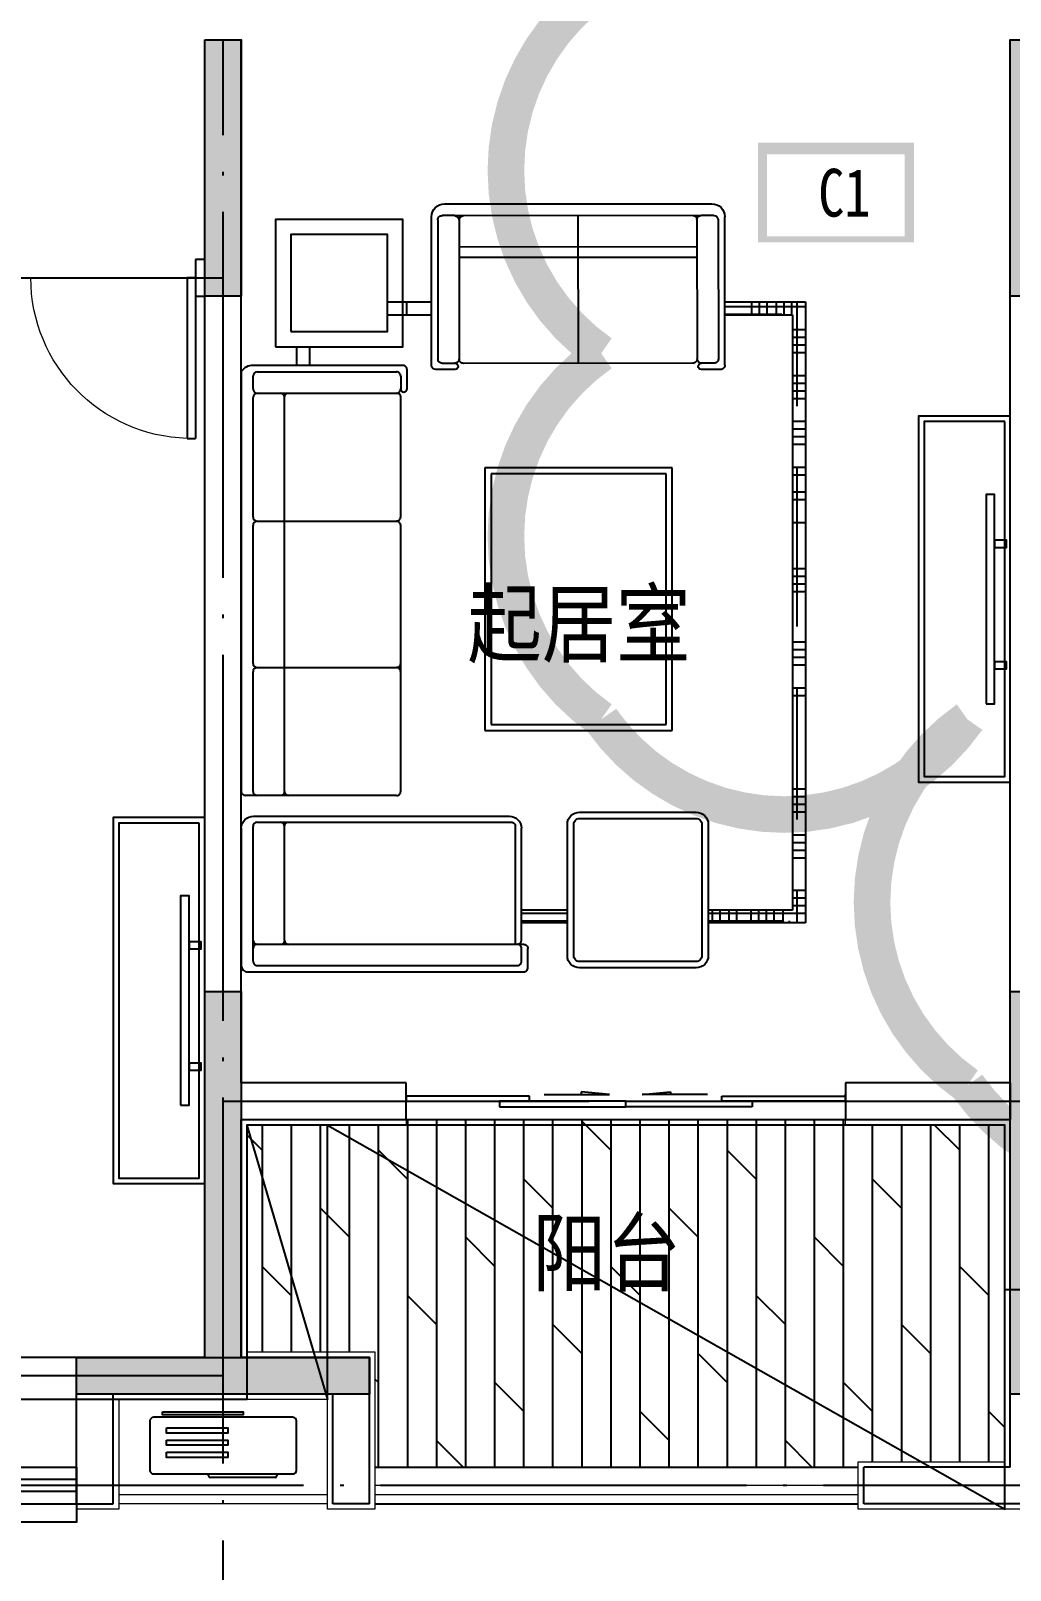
# Model space of a CAD drawing. Extents: x 802298 to 1915382, y -2285475 to -1340051.
# Drawn here: x 1350640 to 1355990, y -2240889 to -2232476 of the extents above; entities that cross this region are included whole.
import ezdxf
from ezdxf.enums import TextEntityAlignment as Align

# ---------------------------------------------------------------- set-up
doc = ezdxf.new("R2010")
doc.units = 0
doc.header["$LTSCALE"] = 1000
doc.header["$MEASUREMENT"] = 0
doc.linetypes.add('DOTE', pattern=[2.4200000000000004, 2, -0.2, 0.02, -0.2])
doc.layers.get('0').update_dxf_attribs({"linetype": 'CONTINUOUS'})
for name, color, linetype in [('DOTE', 1, 'CONTINUOUS'), ('PUB_TEXT', 7, 'CONTINUOUS'), ('WALL', 9, 'CONTINUOUS'), ('WINDOW', 4, 'CONTINUOUS'), ('修改', 6, 'CONTINUOUS'), ('家具', 33, 'CONTINUOUS'), ('平面填充', 252, 'CONTINUOUS'), ('看线', 5, 'CONTINUOUS'), ('窗檐', 6, 'CONTINUOUS'), ('结构', 7, 'CONTINUOUS')]:
    doc.layers.add(name, color=color, linetype=linetype)
doc.layers.add('保温', color=150, linetype='CONTINUOUS', lineweight=9)
doc.layers.add('栏杆百叶', color=36, linetype='CONTINUOUS', lineweight=9)
doc.layers.add('面积－户', color=2, linetype='CONTINUOUS', plot=False)
doc.styles.add('黑体', font='SIMHEI.TTF', dxfattribs={"width": 0.8})

# ---------------------------------------------------------------- blocks, each defined once
blk = doc.blocks.new('asfafasfsafaffd')
at = {"ltscale": 0.5}
for points in [[(1607896.016853921, -1348691.520646251), (1607896.016854287, -1348891.520646251)], [(1604396.016854247, -1350391.520635352), (1602796.016854266, -1350391.520635352), (1602796.016854266, -1350191.52063534), (1604396.016854247, -1350191.52063534)]]:
    blk.add_hatch(color=8, dxfattribs=at).paths.add_polyline_path(points)
at = {"color": 8, "ltscale": 0.5}
for points in [[(1603496.016854221, -1342991.520646505), (1603696.016854206, -1342991.520646506), (1603696.016854206, -1344391.52064628), (1603496.016854221, -1344391.520646279)], [(1608096.016854378, -1342991.520646198), (1608096.016854376, -1343191.520646283), (1608096.016854293, -1343191.520646371), (1608096.016854196, -1344391.520646269), (1607896.016854127, -1344391.52064628), (1607896.016854306, -1342991.520646224)], [(1607896.016854307, -1348191.520646287), (1608096.016854295, -1348191.520646311), (1608096.01685327, -1350391.520635308), (1608096.01685175, -1350391.520634648), (1608096.01685327, -1350391.520635308), (1608096.016853354, -1350391.520631934), (1608096.016853354, -1350391.520631371), (1607896.016853948, -1350391.520635352), (1607896.016853921, -1348191.520646287)], [(1607896.016854287, -1348691.520646251), (1607896.016853921, -1348691.520646251), (1607896.016853921, -1348891.520646251), (1607896.016854287, -1348891.520646251)], [(1604396.016854247, -1350391.520635352), (1602796.016854266, -1350391.520635352), (1602796.016854266, -1350191.52063534), (1604396.016854247, -1350191.52063534)]]:
    blk.add_lwpolyline(points, close=True, dxfattribs=at)
blk.add_lwpolyline([(1603496.016857879, -1348191.520646287), (1603696.01685791, -1348191.520646287), (1603696.01685791, -1350191.52063534), (1604396.016854247, -1350191.52063534), (1604396.016854247, -1350391.520635352), (1602796.016854266, -1350391.520635352), (1602796.016854266, -1350191.52063534), (1603496.016853519, -1350191.52063534), (1603496.016853398, -1348191.520646287)], dxfattribs=at)
for points in [[(1603496.016854205, -1344391.52064628), (1603696.016854206, -1344391.52064628), (1603496.016854221, -1342991.520646505), (1603696.016854212, -1342991.520646228)], [(1608096.016854116, -1344391.520646269), (1608096.01685409, -1342991.520646198), (1607896.016854127, -1344391.52064628), (1607896.016854306, -1342991.520646224)], [(1603696.016857911, -1348191.520646275), (1603696.016859294, -1350391.520635594), (1603496.016857879, -1348191.520646287), (1603496.016853084, -1350391.520635111)], [(1607896.016854307, -1348191.520646287), (1607896.016853948, -1350391.520635387), (1608096.016854295, -1348191.520646287), (1608096.016854063, -1350391.520635417)], [(1603696.016857747, -1348691.520646307), (1603696.016857745, -1348891.520646233), (1603696.016857918, -1348691.520646283), (1603696.016857812, -1348891.520646305)]]:
    blk.add_solid(points, dxfattribs=at)
blk = doc.blocks.new('A$C25AA54E1')
at = {"layer": '家具', "ltscale": 20}
for p, q in [((918.3806398103479, 3081.283177424804), (3211.34546013223, 3081.283177424804)), ((3234.39762226562, 2996.971037350246), (3234.39762226562, 3060.811871763668)), ((3412.651158190332, 3081.283177424804), (4162.789895931492, 3081.283177424804)), ((4197.612169247819, 3046.46090410836), (4197.612169247819, 1539.274527175934)), ((883.5583664940204, 2198.787361320457), (883.5583664940204, 3017.442343011382)), ((3234.469025848433, 2233.609552693786), (3234.469025848201, 2996.284170333995)), ((3346.699882970192, 3015.331902204663), (3346.699882970192, 1617.164867533138)), ((1711.587444592267, 2210.726344514405), (1057.354674412869, 2210.726344514405)), ((3211.585817669053, 2210.726344514405), (1757.353860951029, 2210.726344514405)), ((1011.641675622668, 2175.90415314096), (906.4415746734012, 2175.90415314096)), ((883.2927024560049, 2042.172486745752), (71.10492289974354, 2042.172486745752)), ((906.0265973445494, 1914.062591278343), (906.1492217360064, 2019.262620758731)), ((0.7568959982600063, 1971.824459844967), (-0.0007625480648130178, 510.6958305992885)), ((870.7174712414853, 614.157910077949), (872.1794416122139, 1868.389014719753)), ((1442.963714531623, 1750.216044837143), (2878.053004455054, 1750.216044837143)), ((1442.963714531623, 727.7824485326419), (1442.963714531623, 1750.216044837143)), ((2878.053004455054, 1750.216044837143), (2878.053004455054, 727.7824485326419)), ((4023.815861328971, 1551.213592312997), (3412.651158190332, 1551.213592312997)), ((4046.699069508351, 1574.096800492262), (4046.699069508351, 1539.274527175934)), ((4174.728961068438, 1516.391318996553), (4069.582277687732, 1516.391318996553)), ((4109.677135620965, 1300.152178286458), (3390.667399783619, 1300.152178286458)), ((3324.716124563478, 1234.200903066318), (3324.716124563478, 596.671909271623)), ((4175.628410841106, 596.671909271623), (4175.628410841106, 1234.200903066318)), ((2878.053004455054, 727.7824485326419), (1442.963714531623, 727.7824485326419)), ((905.363812067546, 463.2043229772244), (905.4863741940353, 568.3509349252563)), ((3390.667399783619, 530.7206340514822), (4109.677135620965, 530.7206340514822)), ((882.4539460805245, 440.3478036972228), (70.34726435341872, 440.3478036972228))]:
    blk.add_line(p, q, dxfattribs=at)
at = {"layer": '家具', "color": 8}
for p, q in [((918.3806398103479, 2994.227494133753), (918.3806398103479, 2233.609634636901)), ((1011.256617355859, 3017.442343011731), (941.5954886879772, 3017.442343011382)), ((1034.471466233488, 2994.227494133753), (1034.471466233488, 2233.609634636901)), ((1711.347087055678, 3017.442343011382), (1057.686315111117, 3017.442343011382)), ((1734.470652771648, 2996.284170326428), (1734.470652771648, 2233.609552693786)), ((2511.34627359407, 3017.442343011382), (1757.594218487851, 3017.442343011382)), ((2534.469839310274, 2996.284170326428), (2534.469839310274, 2233.609552693786)), ((3211.34546013223, 3017.442343011382), (2557.593405026244, 3017.442343011382)), ((3379.675520580262, 2996.284170333995), (3379.675520580262, 1606.172988329781)), ((4069.913918385981, 3017.442343011382), (3402.799086296232, 3017.442343011382)), ((4046.699069508351, 2994.227494133753), (4046.699069508351, 1573.637241840013)), ((4139.575047053862, 3017.442343011382), (4069.913918385981, 3017.442343011382)), ((4162.789895931492, 2994.227494133753), (4162.789895931259, 1574.096800492378)), ((3211.34546013223, 2845.61929724738), (1057.595031949459, 2845.61929724738)), ((4024.715311101638, 2845.61929724738), (3402.799086296232, 2845.61929724738)), ((941.2638479897287, 2210.726426457521), (1011.588258054107, 2210.726426457521)), ((602.5027211315464, 2177.639425573405), (536.1117707432713, 2177.639425573405)), ((502.5027211315464, 2040.696011079126), (502.5027211315464, 2042.172486745752)), ((64.48942801705562, 1915.428571427008), (64.57062711729668, 1985.089652769966)), ((87.81252014753409, 2008.277425952372), (848.4298629106488, 2007.390826971969)), ((871.2863821906503, 1984.480960984947), (871.2044099499471, 1914.156598696252)), ((63.9482875179965, 569.0002166916383), (65.46699305530638, 1871.904681733693)), ((65.4637110887561, 1869.089067310793), (64.48942801728845, 1915.428571426892)), ((86.6488228305243, 1892.187877106247), (849.3229223322123, 1891.29888070689)), ((86.6488228305243, 1892.187877105782), (849.3229223322123, 1891.298880706425)), ((87.67720119981095, 1892.186678396771), (848.2945439629257, 1891.300079416367)), ((235.7982764760964, 592.0147677045316), (236.2852971276734, 1892.013456227258)), ((292.6911996102426, 591.9484515625518), (293.1782202618197, 1891.947140085278)), ((1475.939352141693, 1717.240407227073), (2845.077366844984, 1717.240407227073)), ((1475.939352141693, 760.7580861427123), (1475.939352141693, 1717.240407227073)), ((2845.077366844984, 1717.240407227073), (2845.077366844984, 760.7580861427123)), ((4046.699069508351, 1584.189229923068), (3401.659278986976, 1584.189229923068)), ((3875.915964431595, 1551.213592312997), (3875.915964431595, 1302.656331226695)), ((3917.795024196384, 1551.213592312997), (3917.795024196384, 1301.580183129292)), ((4139.906687752111, 1551.213592312997), (4069.582277687732, 1551.213592312997)), ((4109.677135620965, 1265.329904969782), (3390.667399783619, 1265.329904969782)), ((64.7330059807282, 1242.213794752257), (871.4484564268496, 1241.273462398909)), ((3359.538397880038, 1234.200903066318), (3359.538397880038, 596.671909271623)), ((4140.806137524545, 596.671909271623), (4140.806137524545, 1234.200903066318)), ((2845.077366844984, 760.7580861427123), (1475.939352141693, 760.7580861427123)), ((87.19018054823391, 592.1879898740444), (847.8076052544639, 591.3013907981804)), ((63.86708841798827, 499.339135348564), (63.9482875179965, 569.0002166916383)), ((870.5821522937622, 498.0671625224641), (870.6641245344654, 568.3915248110425)), ((3390.667399783619, 565.5429073680425), (4109.677135620965, 565.5429073680425)), ((3930.100021872204, 506.7406081918161), (3859.75199497072, 506.7406081918161)), ((3875.915964431595, 530.7206340514822), (3875.915964431595, -0.0006984367500990629)), ((3917.795024196384, 530.7206340514822), (3917.795024196384, 127.960794660612)), ((87.05486160051078, 476.0972423182102), (847.6722863067407, 475.2106432428118)), ((560.623661366757, 440.3478036972228), (560.623661366757, -0.0006984367500990629)), ((602.5027211315464, 440.3478036972228), (602.5027211315464, 127.960794660612)), ((3917.795024196617, 464.8615484271431), (3859.75199497072, 464.8615484271431)), ((3930.100021872204, 416.0272297747433), (3859.75199497072, 416.0272297747433)), ((3930.100021872204, 374.1481700099539), (3859.75199497072, 374.1481700099539)), ((606.4597976447549, 291.9982707090676), (536.1117707432713, 291.9982707090676)), ((3917.795024196617, 296.6241030992242), (3859.75199497072, 296.6241030992242)), ((3930.100021872204, 254.7450433344347), (3859.75199497072, 254.7450433344347)), ((602.5027211317793, 250.1192109443946), (536.1117707432713, 250.1192109443946)), ((606.4597976447549, 208.2401511796052), (536.1117707432713, 208.2401511796052)), ((3930.100021872204, 212.8659835696453), (3859.75199497072, 212.8659835696453)), ((3917.795024196617, 170.9869238049723), (3859.75199497072, 170.9869238049723)), ((606.4597976447549, 157.8638883972308), (536.1117707432713, 157.8638883972308)), ((606.4597976447549, 115.9848286324413), (536.1117707432713, 115.9848286324413)), ((606.4597976447549, 86.08173489582259), (602.5027211317793, 86.08173489582259)), ((3930.100021872204, 122.1526051525725), (3859.75199497072, 122.1526051525725)), ((3930.100021872204, 86.08173489582259), (3917.795024196617, 86.08173489582259)), ((606.4597976447549, 74.10576886765193), (536.1117707432713, 74.10576886765193)), ((1105.051438309019, 44.20267513103317), (536.1117707432713, 44.20267513103317)), ((686.2608406611253, 70.34732846473344), (686.2608406611253, -0.0006984367500990629)), ((728.1399004259147, 70.34732846473344), (728.1399004259147, -0.0006984367500990629)), ((770.0189601907041, 70.34732846473344), (770.0189601907041, -0.0006984367500990629)), ((811.8980199554935, 70.34732846473344), (811.8980199554935, -0.0006984367500990629)), ((937.5351992498618, 70.34732846473344), (937.5351992498618, -0.0006984367500990629)), ((979.4142590146512, 70.34732846473344), (979.4142590146512, -0.0006984367500990629)), ((1021.293318779441, 70.34732846473344), (1021.293318779441, -0.0006984367500990629)), ((1063.17237854423, 70.34732846473344), (1063.17237854423, -0.0006984367500990629)), ((1188.809557838598, 70.34732846473344), (1188.809557838598, -0.0006984367500990629)), ((1230.688617603388, 70.34732846473344), (1230.688617603388, -0.0006984367500990629)), ((1272.567677368177, 70.34732846473344), (1272.567677368177, -0.0006984367500990629)), ((1314.446737132967, 70.34732846473344), (1314.446737132967, -0.0006984367500990629)), ((1440.083916427335, 70.34732846473344), (1440.083916427335, -0.0006984367500990629)), ((2310.148872663965, 44.20267513103317), (1440.083916427335, 44.20267513103317)), ((1481.962976192124, 70.34732846473344), (1481.962976192124, -0.0006984367500990629)), ((1573.842035956914, 70.34732846473344), (1573.842035956914, -0.0006984367500990629)), ((1615.721095721703, 70.34732846473344), (1615.721095721703, -0.0006984367500990629)), ((1741.358275016071, 70.34732846473344), (1741.358275016071, -0.0006984367500990629)), ((1992.632633604808, 70.34732846473344), (1992.632633604808, -0.0006984367500990629)), ((2034.511693369597, 70.34732846473344), (2034.511693369597, -0.0006984367500990629)), ((2076.390753134387, 70.34732846473344), (2076.390753134387, -0.0006984367500990629)), ((2118.269812899176, 70.34732846473344), (2118.269812899176, -0.0006984367500990629)), ((2393.906992193544, 70.34732846473344), (2393.906992193544, -0.0006984367500990629)), ((2435.786051958334, 70.34732846473344), (2435.786051958334, -0.0006984367500990629)), ((2477.665111723123, 70.34732846473344), (2477.665111723123, -0.0006984367500990629)), ((2519.544171487913, 70.34732846473344), (2519.544171487913, -0.0006984367500990629)), ((2645.181350782281, 70.34732846473344), (2645.181350782281, -0.0006984367500990629)), ((3365.246307018911, 44.20267513103317), (2645.181350782281, 44.20267513103317)), ((2687.06041054707, 70.34732846473344), (2687.06041054707, -0.0006984367500990629)), ((3197.730067959754, 70.34732846473344), (3197.730067959754, -0.0006984367500990629)), ((3239.609127724543, 70.34732846473344), (3239.609127724543, -0.0006984367500990629)), ((3281.488187489333, 70.34732846473344), (3281.488187489333, -0.0006984367500990629)), ((3323.367247254122, 70.34732846473344), (3323.367247254122, -0.0006984367500990629)), ((3449.00442654849, 70.34732846473344), (3449.00442654849, -0.0006984367500990629)), ((3490.88348631328, 70.34732846473344), (3490.88348631328, -0.0006984367500990629)), ((3532.762546078069, 70.34732846473344), (3532.762546078069, -0.0006984367500990629)), ((3574.641605842859, 70.34732846473344), (3574.641605842859, -0.0006984367500990629)), ((3750.278785137227, 70.34732846473344), (3750.278785137227, -0.0006984367500990629)), ((3930.100021872204, 44.20267513103317), (3750.278785137227, 44.20267513103317)), ((3792.157844902016, 70.34732846473344), (3792.157844902016, -0.0006984367500990629)), ((3834.036904666806, 70.34732846473344), (3834.036904666806, -0.0006984367500990629))]:
    blk.add_line(p, q, dxfattribs=at)
at = {"layer": '家具'}
for p, q in [((781.4584509159904, 2779.821162939072), (883.5583664940204, 2779.821162939072)), ((781.4584509159904, 2709.473136037588), (883.5583664940204, 2709.473136037588)), ((536.1117707432713, 2283.375696658273), (536.1117707432713, 2042.172486745752)), ((606.4597976447549, 2283.375696851173), (606.4597976447549, 2042.172486745752)), ((3859.75199497072, 1301.515415184549), (3859.75199497072, 1551.213592312997)), ((3930.100021872204, 1300.152178286458), (3930.100021872204, 1551.213592312997)), ((3859.75199497072, 70.34732846473344), (3859.75199497072, 530.7206340514822)), ((3930.100021872204, -0.0006984367500990629), (3930.100021872204, 530.7206340514822)), ((536.1117707435042, 440.3478036972228), (536.1117707432713, -0.0006984367500990629)), ((606.4597976447549, 440.3478036972228), (606.4597976447549, 70.34732846473344)), ((606.4597976447549, 70.34732846473344), (3859.75199497072, 70.34732846473344)), ((536.1117707432713, -0.0006984367500990629), (3930.100021872204, -0.0006984367500990629))]:
    blk.add_line(p, q, dxfattribs=at)
at = {"layer": '家具', "ltscale": 20}
blk.add_lwpolyline([(781.4584509159104, 2895.203268743644), (781.4584509159104, 2198.757802462758), (85.01298463501007, 2198.757802462758), (85.01298463501007, 2895.203268743644)], close=True, dxfattribs=at)
at = {"layer": '家具', "color": 8}
blk.add_lwpolyline([(697.8849949622017, 2811.629812789935), (697.8849949622017, 2282.331258416467), (168.5864405887187, 2282.331258416467), (168.5864405887187, 2811.629812789935)], close=True, dxfattribs=at)
at = {"layer": '家具', "ltscale": 20, "extrusion": (0, 0, -1)}
for centre, major_axis, ratio, start_param, end_param in [((953.3906916857231, 3020.769384654472), (-49.43492109714919, 49.43492109714918), 0.9999999999949295, 5.450179854177006, 6.544087876733417), ((3211.34546013223, 3058.068328547175), (16.41537706555899, 16.41537706555899), 0.9999999999952889, -0.7853981633998038, 0.6966887281092213), ((4162.789895931492, 3046.46090410836), (24.62306559830904, 24.62306559830904), 0.9999999999997962, -0.7853981633975502, 0.78539816339755), ((906.4415746734012, 2198.787361320341), (16.18087167898193, 16.18087167898193), 0.9999999999952617, 2.356194490189976, 3.926990816989611), ((1011.588258054107, 2233.609634636785), (-16.18087167898193, 16.18087167898193), 0.9999999999952617, 2.356194490189976, 3.926990816989611), ((1711.587444592267, 2233.609552693786), (-16.18087167898193, 16.18087167898193), 0.9999999999952617, 2.356194490189976, 3.926990816989611), ((1757.353860951029, 2233.609552693786), (16.18087167898193, 16.18087167898193), 0.9999999999952617, 2.356194490189976, 3.926990816989611), ((2511.586631130893, 2233.609552693786), (-16.18087167898193, 16.18087167898193), 0.9999999999952617, 2.356194490189976, 3.926990816989611), ((2557.353047489421, 2233.609552693786), (16.18087167898193, 16.18087167898193), 0.9999999999952617, 2.356194490189976, 3.926990816989611), ((3211.585817669053, 2233.609552693786), (-16.18087167898193, 16.18087167898193), 0.9999999999952617, 2.356194490189976, 3.926990816989611), ((4023.815861328971, 1574.096800492378), (16.18087167921042, 16.18087167921042), 0.9999999999822817, 0.7853981633961329, 2.356194490183486), ((4174.728961068438, 1539.274527175934), (-16.18087167898193, 16.18087167898193), 0.9999999999952617, 2.356194490189976, 3.926990816989611)]:
    blk.add_ellipse(centre, major_axis=major_axis, ratio=ratio, start_param=start_param, end_param=end_param, dxfattribs=at)
at = {"layer": '家具', "ltscale": 20}
for centre, major_axis, ratio, start_param, end_param in [((3412.651158190332, 3015.331902204663), (-46.63459393614902, 46.63459393614902), 0.9999999999962625, -0.785398163399317, 0.785398163399317), ((71.10492289974354, 1971.824459844269), (49.7435668651639, 49.7435668651639), 0.9999999999987447, 0.7853981633980759, 2.356194490181788), ((883.2660291024949, 2019.289294112241), (-16.18087167878352, 16.18087167878352), 0.9999999999993547, 3.925825186747918, 5.496621513537082), ((848.3212173166685, 1914.183272049879), (-16.18087167871481, 16.18087167871481), 0.9999999999874984, 2.355028859941349, 3.925825186753834), ((849.2962489789352, 1868.415688073263), (16.18087167888955, 16.18087167888955), 0.9999999999557189, 5.496621513515241, 7.067417840364605), ((849.2962489789352, 1868.415688073263), (16.18087167888955, 16.18087167888955), 0.9999999999557189, 5.496621513515241, 7.067417840364605), ((888.6156167227309, 1914.136303658015), (12.41426127055885, 12.40619184037719), 0.9843071922759038, 2.347445796428546, 5.489038450018339), ((3412.651158190332, 1617.164867533138), (46.63459393614903, 46.63459393614902), 0.9999999999962625, 2.356194490190476, 3.92699081698911), ((4069.582277687732, 1539.274527175934), (16.18087167898193, 16.18087167898193), 0.9999999999952617, 2.356194490189976, 3.926990816989611), ((3390.667399783619, 1234.200903066318), (-46.63459393609081, 46.63459393609082), 0.9999999999987589, -0.7853981633980689, 0.7853981633980687), ((4109.677135620965, 1234.200903066318), (46.63459393609082, 46.63459393609082), 0.9999999999987589, 5.497787143781517, 7.068583470577655), ((847.8342786079738, 614.1845834315754), (-16.18087167877308, 16.18087167877308), 0.9999999999802957, 2.355028859937748, 3.925825186757436), ((847.7809319009539, 568.4181981645525), (-16.18087167878352, 16.18087167878352), 0.9999999999993547, 3.925825186747918, 5.496621513537082), ((3390.667399783619, 596.671909271623), (46.63459393609082, 46.63459393609082), 0.9999999999987589, 2.356194490191724, 3.926990816987862), ((4109.677135620965, 596.671909271623), (-46.63459393609081, 46.63459393609082), 0.9999999999987589, 2.356194490191724, 3.926990816987862), ((70.34726435341872, 510.6958305987064), (49.74356686515966, 49.74356686515966), 0.9999999999989152, 2.356194490185183, 3.926990816987784), ((888.0752493641339, 568.3712298681494), (12.41424283189967, 12.40619277557658), 0.9843085810448725, -0.7941469320344435, 2.34744572155535), ((882.4806194340345, 463.2309963306179), (-16.18087167883109, 16.18087167883109), 0.9999999999934635, 2.355028859954518, 3.925825186750864)]:
    blk.add_ellipse(centre, major_axis=major_axis, ratio=ratio, start_param=start_param, end_param=end_param, dxfattribs=at)
at = {"layer": '家具', "color": 8, "extrusion": (0, 0, -1)}
for centre, major_axis, ratio, start_param, end_param in [((941.5954886879772, 2994.227494133636), (16.41537706564577, 16.41537706564577), 0.9999999999935177, 3.926990816990482, 5.497787143778897), ((1011.256617355859, 2994.227494133636), (16.41537706553936, 16.41537706553936), 0.9999999999864237, -0.7853981634042365, 0.7853981634042362), ((1711.347087055678, 2994.227494133636), (-16.41537706579386, 16.41537706579386), 0.9999999999794374, 0.7853981634077295, 2.267485054887573), ((1757.594218487851, 2994.227494133636), (16.41537706579386, 16.41537706579386), 0.9999999999794371, 4.015700252292013, 5.497787143771856), ((2511.34627359407, 2994.227494133636), (-16.41537706566159, 16.41537706566159), 0.999999999994236, 0.7853981634003302, 2.267485054894856), ((2557.593405026244, 2994.227494133636), (16.41537706566159, 16.41537706566159), 0.9999999999942359, 4.01570025228473, 5.497787143779256), ((3211.34546013223, 2994.227494133636), (-16.41537706566159, 16.41537706566159), 0.999999999994236, 0.7853981634003302, 2.267485054894856), ((4139.575047053862, 2994.227494133636), (16.41537706565577, 16.41537706565578), 0.99999999997224, -0.7853981634213576, 0.7853981634063136), ((1057.595031949459, 2868.834146125009), (-16.41537706579386, 16.41537706579386), 0.9999999999794374, 3.926990816997523, 5.409077708477366), ((3402.799086296232, 2868.834146125009), (-16.41537706568312, 16.41537706568312), 0.9999999999963961, 3.926990816989044, 5.409077708485713), ((3211.34546013223, 2822.404448369751), (16.41537706555899, 16.41537706555899), 0.9999999999952889, -0.7853981633998038, 0.6966887281092213), ((4024.715311101638, 2822.404448369751), (-16.41537706565393, 16.41537706565393), 0.9999999999946821, 0.7853981634001072, 2.26748505490007), ((941.2638479897287, 2233.609634636785), (16.18087167898193, 16.18087167898193), 0.9999999999952617, 2.356194490189976, 3.926990816989611), ((4069.582277687732, 1574.096800492378), (16.18087167898193, 16.18087167898193), 0.9999999999952617, 2.356194490189976, 3.926990816989611), ((4139.906687752111, 1574.096800492378), (-16.18087167898193, 16.18087167898193), 0.9999999999952617, 2.356194490189976, 3.926990816989611)]:
    blk.add_ellipse(centre, major_axis=major_axis, ratio=ratio, start_param=start_param, end_param=end_param, dxfattribs=at)
at = {"layer": '家具', "color": 8, "extrusion": (0, 0, -0.9999999999999998)}
for centre, major_axis, ratio, start_param, end_param in [((1057.686315111117, 2994.227494133636), (16.41537706553934, 16.41537706553934), 0.9999999999964552, 3.926990816983999, 5.497787143770337), ((4023.484220630722, 2994.227494133636), (16.41537706559756, 16.41537706559756), 0.9999999999993905, -0.785398163397753, 0.7853981633977529), ((4069.913918385981, 2994.227494133636), (-16.41537706559756, 16.41537706559756), 0.9999999999993906, 5.497787143781833, 7.068583470577339)]:
    blk.add_ellipse(centre, major_axis=major_axis, ratio=ratio, start_param=start_param, end_param=end_param, dxfattribs=at)
at = {"layer": '家具', "color": 8, "extrusion": (0, 0, -0.9999999999999999)}
blk.add_ellipse((3402.799086296232, 2994.227494133636), major_axis=(16.41537706568311, 16.41537706568312), ratio=0.9999999999963961, start_param=4.015700252283667, end_param=5.497787143780336, dxfattribs=at)
at = {"layer": '家具', "color": 8}
for centre, major_axis, ratio, start_param, end_param in [((3211.34546013223, 2868.834146125009), (16.41537706566159, 16.41537706566159), 0.999999999994236, 3.926990816990123, 5.40907770848465), ((4024.715311101638, 2868.834146125009), (16.41537706568312, 16.41537706568312), 0.9999999999963961, 3.926990816989044, 5.409077708485713), ((1057.595031949459, 2822.404448369751), (16.41537706561391, 16.41537706561391), 0.9999999999899127, 0.7853981634024919, 2.267485054896835), ((3402.799086296232, 2822.404448369751), (16.41537706565393, 16.41537706565393), 0.9999999999946821, 0.7853981634001072, 2.26748505490007), ((87.78546022367664, 1985.062592846109), (-16.41537706538476, 16.41537706538476), 0.9999999999982017, -0.786563793643375, 0.7842325331583346), ((848.4031895573717, 1984.507634338457), (16.18087167865653, 16.18087167865653), 0.9999999999946897, 5.496621513539825, 7.06741784034512), ((87.6501412759535, 1868.971845290391), (-16.41537706538476, 16.41537706538476), 0.9999999999982017, -0.786563793643375, 0.7842325331583346), ((87.7042611236684, 1915.401511503151), (16.41537706538476, 16.41537706538476), 0.9999999999982015, 2.355028859951433, 3.925825186743112), ((88.67854410456493, 1869.061929775518), (-16.41537706548238, 16.41537706548238), 0.9999999999847389, -0.6978543583677407, 0.7842325331650657), ((88.67854410479777, 1869.061929775518), (16.41537706537947, 16.41537706537947), 0.9999999999995579, 0.8729419684448783, 2.355028859952111), ((88.73245114739984, 1915.309029789525), (-16.41537706579015, 16.41537706579015), 0.9999999999474024, 0.7842325331837339, 2.26631942465306), ((88.73245114763267, 1915.309029789409), (-16.41537706540871, 16.41537706540871), 0.9999999999993272, 0.7842325331577715, 2.266319424679504), ((3401.659278986976, 1606.172988329781), (15.54486464546062, 15.54486464546062), 0.9999999999862773, 2.356194490185483, 3.926990816994103), ((3390.667399783619, 1234.200903066318), (-22.01152833760715, 22.01152833760715), 0.9999999999835469, -0.7853981634056748, 0.7853981634056746), ((4109.677135620965, 1234.200903066318), (22.01152833760716, 22.01152833760716), 0.9999999999835469, 5.497787143766431, 7.068583470585261), ((87.16312062437646, 568.9731567676645), (-16.41537706544304, 16.41537706544304), 0.9999999999911071, -0.7865637936469223, 0.7842325331568669), ((87.21724047209136, 615.402822980308), (16.41537706538476, 16.41537706538476), 0.9999999999981899, 2.355028859951427, 3.925825186753148), ((3390.667399783619, 596.671909271623), (22.01152833772358, 22.01152833772358), 0.9999999999729694, 2.35619449017135, 3.926990816985798), ((4109.677135620965, 596.671909271623), (-22.0115283378982, 22.0115283378982), 0.9999999999870208, 2.356194490178376, 3.926990816993731), ((87.08192152436823, 499.3120754247066), (-16.41537706525861, 16.41537706525861), 0.9999999999935012, 0.7842325331606732, 2.355028859954086), ((847.6989596604835, 498.0938358758576), (-16.18087167877308, 16.18087167877308), 0.9999999999802957, 2.355028859937748, 3.925825186757436)]:
    blk.add_ellipse(centre, major_axis=major_axis, ratio=ratio, start_param=start_param, end_param=end_param, dxfattribs=at)
at = {"layer": '家具', "ltscale": 20, "extrusion": (0, 0, -0.9999999999999999)}
blk.add_ellipse((1011.588258054107, 2193.315207856009), major_axis=(12.70333333498662, 12.67655860629283), ratio=0.9429872195307343, start_param=-0.8157856729866981, end_param=2.325806980603095, dxfattribs=at)
at = {"layer": '家具', "ltscale": 20, "extrusion": (0, 0, -0.9999999999999998)}
blk.add_ellipse((1057.354674412869, 2233.609552693786), major_axis=(-16.18087167907989, 16.18087167907988), ratio=0.9999999999831545, start_param=3.926990816995664, end_param=5.497787143773715, dxfattribs=at)
blk = doc.blocks.new('A$C2FB07499')
at = {"layer": '家具', "ltscale": 0.5}
blk.add_lwpolyline([(499.9999030754261, -2.977030817419291e-06), (-9.692457388155162e-05, -2.977030817419291e-06), (-9.692457388155162e-05, 1999.999997022969), (499.9999030754261, 1999.999997022969)], close=True, dxfattribs=at)
at = {"layer": '家具', "color": 251, "ltscale": 40}
for points in [[(469.9999030754261, 29.99999702296918), (29.99990307542612, 29.99999702296918), (29.99990307542612, 1969.999997022969), (469.9999030754261, 1969.999997022969)], [(368.0062037147145, 1572.054374715095), (414.5079044410231, 1572.054374715095), (414.5079044410231, 427.9456193309197), (368.0062037147145, 427.9456193309197)], [(414.5079044410231, 1381.046087849139), (479.9999030754407, 1381.046087849139), (479.9999030754407, 1342.711880616564), (414.5079044410231, 1342.711880616564)], [(414.5079044410231, 716.8923749520254), (479.9999030754407, 716.8923749520254), (479.9999030754407, 678.5581677194459), (414.5079044410231, 678.5581677194459)]]:
    blk.add_lwpolyline(points, close=True, dxfattribs=at)
blk = doc.blocks.new('A$C4EB5717C')
at = {"layer": '家具', "color": 8}
for p, q in [((520.3117667576298, 110.0002054055221), (520.3117667576298, 120.0002054055803)), ((883.1474350141361, 100.0002054054639), (530.3117667576298, 100.0002054055221)), ((893.1474350141361, 120.0002054055221), (893.1474350141361, 110.0002054054639))]:
    blk.add_line(p, q, dxfattribs=at)
at = {"layer": '家具'}
blk.add_lwpolyline([(220.000500085258, 120.0002054057649), (980.0005000853247, 120.0002054055122, 0.414213562373517), (1000.000500085331, 140.0002054055343), (1000.000500085032, 410.0002054054835, 0.414213562372746), (980.0005000850335, 430.0002054054614), (220.0005000855657, 430.0002054055245, 0.4142135623727947), (200.0005000855641, 410.0002054055467), (200.0005000852647, 140.0002054057871, 0.4142135623733224)], format="xyb", close=True, dxfattribs=at)
at = {"layer": '家具', "color": 8}
for points in [[(269.2124938257039, 459.1095238242997), (709.030639189994, 459.1095238242997), (709.030639189994, 443.9954681674717), (269.2124938257039, 443.9954681674717)], [(290.3771249873098, 371.5336505089654), (625.9059255968314, 371.5336505089654), (625.9059255968314, 342.5620511712041), (290.3771249873098, 342.5620511712041)], [(290.3771249873098, 305.7317620350514), (625.9059255968314, 305.7317620350514), (625.9059255968314, 276.7601626972901), (290.3771249873098, 276.7601626972901)], [(290.3771249873098, 239.9298735611374), (625.9059255968314, 239.9298735611374), (625.9059255968314, 210.9582742233761), (290.3771249873098, 210.9582742233761)]]:
    blk.add_lwpolyline(points, close=True, dxfattribs=at)
for centre, start, end in [((530.3117667576298, 110.0002054055221), 180, 270), ((883.1474350141361, 110.0002054054639), 270, 0)]:
    blk.add_arc(centre, 10, start, end, dxfattribs=at)
blk = doc.blocks.new('$DorLib2D$00000001')
for p, q in [((0.45, 0.9750000000000001), (0.5000000000000002, 0.9750000000000001)), ((0.45, 0), (0.45, 0.9750000000000001)), ((0.5, 0), (0.5, 0.9750000000000001)), ((0.5, 0), (0.45, 0))]:
    blk.add_line(p, q)
at = {"lineweight": 13}
blk.add_arc((0.475, 0), 0.975, 91.4692835813538, 180, dxfattribs=at)
blk = doc.blocks.new('$DorLib2D$00000138')
at = {"color": 0, "linetype": 'Continuous'}
for p, q in [((-0.2875000000000858, -2.131628207280301e-14), (-0.2875000000000858, 0.1537753792110692)), ((-0.2875000000000858, 0.1537753792110692), (-8.881784197001252e-16, 0.1537753792110692)), ((-8.881784197001252e-16, 0.1537753792110976), (-8.881784197001252e-16, 7.105427357601002e-15)), ((0.2875000000000894, 0.1537753792110692), (-8.881784197001252e-16, 0.1537753792110692)), ((0.2875000000000894, -2.131628207280301e-14), (0.2875000000000894, 0.1537753792110692)), ((-0.4999999999999973, -0.139864741756405), (-0.4999999999999973, -2.131628207280301e-14)), ((-0.4999999999999973, -2.131628207280301e-14), (-0.2187499999999103, -2.131628207280301e-14)), ((-8.881784197001252e-16, -2.131628207280301e-14), (-0.2875000000000858, -2.131628207280301e-14)), ((-0.2187499999999103, -2.131628207280301e-14), (-0.2187499999999103, -0.139864741756405)), ((-8.881784197001252e-16, -2.131628207280301e-14), (0.2875000000000894, -2.131628207280301e-14)), ((0.2187499999999103, -2.131628207280301e-14), (0.2187499999999103, -0.139864741756405)), ((0.5000000000000022, -2.131628207280301e-14), (0.2187499999999103, -2.131628207280301e-14)), ((0.5000000000000022, -2.131628207280301e-14), (0.5000000000000022, -0.194552241756405)), ((0.5000000000000022, -0.139864741756405), (0.5000000000000022, -2.131628207280301e-14)), ((-0.2187499999999103, -0.139864741756405), (-0.4999999999999973, -0.139864741756405)), ((0.2187499999999103, -0.139864741756405), (0.5000000000000022, -0.139864741756405)), ((-0.1856715078081264, -0.1859990653694013), (-0.03702418641780714, -0.1859990653694013)), ((-0.03702418641780714, -0.1859990653694013), (-0.1018556741609116, -0.2582593850092678)), ((-0.1018556741609116, -0.2582593850092678), (-0.1018556741609116, -0.1859990653694013)), ((0.1856715078081281, -0.1859990653694013), (0.03702418641781069, -0.1859990653694013)), ((0.03702418641781069, -0.1859990653694013), (0.1018556741609116, -0.2582593850092678)), ((0.1018556741609116, -0.2582593850092678), (0.1018556741609116, -0.1859990653694013))]:
    blk.add_line(p, q, dxfattribs=at)
blk = doc.blocks.new('$TCHSYS$WIN2D')
for p, q in [((-0.5, 0.5), (0.5, 0.5)), ((-0.5, 0.5), (-0.4999999999999999, -0.5)), ((0.5, 0.5), (0.4999999999999998, -0.5)), ((0.5, 0.1666666666666666), (-0.5, 0.1666666666666666)), ((0.5, -0.1666666666666667), (-0.5, -0.1666666666666667)), ((-0.4999999999999999, -0.5), (0.5, -0.5))]:
    blk.add_line(p, q)

msp = doc.modelspace()

# ---------------------------------------------------------------- hatches: boundary and pattern name
at = {"layer": '平面填充'}
h = msp.add_hatch(dxfattribs=at)
h.set_pattern_fill('DOLMIT', color=256, scale=200, angle=90, style=0)
h.set_pattern_definition([(90, (-447984.3160000746, -792396.1979257267), (-158.748412, 9.720215699720626e-15), []), (135, (-447984.3160000746, -792396.1979257267), (-317.4966072638637, -317.4966072638636), [224.504254, -449.008])])
h.paths.add_polyline_path([(1353340.659131317, -2239467.266289186), (1354230.659131317, -2239467.266289186), (1354230.659131317, -2238879.978153592), (1353340.659131317, -2238879.978153592)], flags=24)
h.paths.add_polyline_path([(1352520.457711633, -2239696.354839931), (1352520.457711632, -2240326.354840592), (1355160.457711671, -2240326.354850315), (1355160.457711671, -2240296.35485071), (1355960.457711632, -2240296.35485071), (1355960.457711632, -2238456.35485083), (1355090.457711623, -2238456.35485083), (1355090.457711623, -2238426.354850831), (1352690.457711622, -2238426.35485083), (1352690.457711623, -2238456.35485083), (1351820.457711639, -2238456.35485083), (1351820.457711639, -2239696.354839931)])

# ---------------------------------------------------------------- linework, layer by layer
at = {"layer": 'DOTE', "linetype": 'DOTE'}
for p, q in [((1351690.457711619, -2242726.354850667), (1351690.457711676, -2232526.354850803)), ((1345590.457711718, -2233826.354850529), (1351690.457711668, -2233826.354850533)), ((1351690.457711639, -2238326.354850831), (1356090.45771167, -2238326.354850831)), ((1351690.457711632, -2239826.354850719), (1345590.457711718, -2239826.354850738)), ((1359390.457710763, -2240426.354850698), (1345590.457711718, -2240426.354850739))]:
    msp.add_line(p, q, dxfattribs=at)
at = {"layer": 'PUB_TEXT', "const_width": 50.00000000000004}
msp.add_lwpolyline([(1355439.337842382, -2233113.909733268), (1354637.710149069, -2233113.909733274), (1354637.710149073, -2233612.295279936), (1355439.337842385, -2233612.295279931)], close=True, dxfattribs=at)
at = {"layer": 'WALL'}
for p, q in [((1351590.457712212, -2233726.354850841), (1351590.457721013, -2232526.354849806)), ((1351590.457721013, -2232526.354849806), (1351790.457721013, -2232526.354851244)), ((1351790.457711668, -2233826.354851252), (1351790.457721013, -2232526.354851244)), ((1355990.457711679, -2238226.35485076), (1355990.457711748, -2233326.354850529)), ((1351590.457712212, -2233726.354850841), (1351540.45771121, -2233726.354850677)), ((1351540.45771121, -2233726.354850677), (1351540.457711208, -2233926.354850071)), ((1351790.457711605, -2238226.354850761), (1351790.457711668, -2233826.354850533)), ((1351540.457711208, -2233926.354850071), (1351590.457711645, -2233926.354850435)), ((1351590.45771164, -2238326.35485083), (1351590.457711645, -2233926.354850435)), ((1352690.457711182, -2238226.354850755), (1351790.457711605, -2238226.354850761)), ((1352690.457711182, -2238426.354850897), (1352690.457711182, -2238226.354850755)), ((1355990.457711679, -2238226.35485076), (1355090.457711792, -2238226.354850754)), ((1355090.457711792, -2238226.354850754), (1355090.457711792, -2238426.354850896)), ((1351590.457711745, -2239726.354839908), (1351590.45771164, -2238326.35485083)), ((1351790.457711443, -2238426.354850871), (1352690.457711182, -2238426.354850897)), ((1351790.457711435, -2239726.35483936), (1351790.457711443, -2238426.354850871)), ((1355090.457711792, -2238426.354850896), (1355990.457711589, -2238426.354850871)), ((1355990.457711557, -2240326.35485101), (1355990.457711589, -2238426.354850871)), ((1350890.457711874, -2240326.354840258), (1350890.457711877, -2239726.354839899)), ((1351590.457711745, -2239726.354839908), (1350890.457711877, -2239726.354839899)), ((1352490.457711074, -2239726.354839359), (1351790.457711435, -2239726.35483936)), ((1352490.457711069, -2240526.354838082), (1352490.457711074, -2239726.354839359)), ((1351090.457711874, -2240526.354839562), (1351090.457711877, -2239926.354839901)), ((1351690.45771163, -2239926.354839931), (1351090.457711877, -2239926.354839901)), ((1352290.457711071, -2239926.354840057), (1351690.457711632, -2239926.354839931)), ((1352290.457711069, -2240326.354842463), (1352290.457711071, -2239926.354840057)), ((1350890.457711874, -2240326.354840258), (1350890.457711918, -2240526.354840237)), ((1352290.457711069, -2240326.354842463), (1352290.45771183, -2240326.354839929)), ((1352290.457711427, -2240526.354839929), (1352290.45771183, -2240326.354839929)), ((1355990.457711557, -2240326.35485101), (1355190.457711641, -2240326.35485071)), ((1355190.457711641, -2240526.35485071), (1355190.457711641, -2240326.35485071)), ((1350890.457711918, -2240526.354840237), (1351090.457711874, -2240526.354839562)), ((1352490.457711069, -2240526.354838082), (1352290.457711427, -2240526.354839929)), ((1356190.457711566, -2240526.354850469), (1355190.457711641, -2240526.35485071))]:
    msp.add_line(p, q, dxfattribs=at)
at = {"layer": 'WINDOW', "color": 4}
msp.add_line((1352690.457711623, -2238426.354850831), (1355090.457711623, -2238426.354850831), dxfattribs=at)
at = {"layer": '保温', "ltscale": 0.5}
for points in [[(1352690.457711623, -2238426.354850831), (1352690.457711623, -2238456.35485083), (1351820.45771164, -2238456.35485083), (1351820.45771164, -2239696.354839931), (1352520.457711632, -2239696.354839931), (1352520.457711632, -2240556.354865354), (1352260.457711576, -2240556.354865354), (1352260.457711576, -2239956.354839929), (1351120.457711631, -2239956.354839929), (1351120.457711631, -2240556.354839585), (1350890.457712326, -2240556.354839585), (1350890.457712326, -2240526.354839585)], [(1356190.457711639, -2239926.354850771), (1356220.45771164, -2239926.354850771), (1356220.457711639, -2240556.354865354), (1355160.457711671, -2240556.354865354), (1355160.457711671, -2240296.35485071), (1355960.457711632, -2240296.35485071), (1355960.457711632, -2238456.35485083), (1355090.457711623, -2238456.35485083), (1355090.457711623, -2238426.35485083)]]:
    msp.add_lwpolyline(points, dxfattribs=at)
at = {"layer": '修改', "const_width": 200}
msp.add_lwpolyline([(1359906.772459663, -2232244.759969992, -0.52056705), (1359906.772459663, -2234244.759969992, -0.52056705), (1359906.772459663, -2236244.759969992, -0.52056705), (1357906.772459663, -2236244.759969992, -0.52056705), (1357756.169523941, -2238239.081597952, -0.52056705), (1355756.169523941, -2238239.081597952, -0.52056705), (1355756.169523941, -2236239.081597952, -0.52056705), (1353756.169523941, -2236239.081597952, -0.52056705), (1353756.169523941, -2234239.081597952, -0.52056705), (1353756.169523941, -2232239.081597952, -0.52056705), (1355756.169523941, -2232239.081597952, -0.52056705), (1357756.169523941, -2232239.081597952, -0.52056705)], format="xyb", close=True, dxfattribs=at)
at = {"layer": '栏杆百叶'}
for p, q in [((1352260.457711576, -2240476.354839924), (1351120.457711631, -2240476.354839924)), ((1355160.457711671, -2240426.354880407), (1352520.457711632, -2240426.354868947)), ((1355160.457711671, -2240476.354877193), (1352520.457711632, -2240476.354866089)), ((1352260.457711576, -2240526.354839923), (1351120.457711631, -2240526.354839924))]:
    msp.add_line(p, q, dxfattribs=at)
at = {"layer": '看线'}
for p, q in [((1350890.457711651, -2239726.354839918), (1347990.457711603, -2239726.354850696)), ((1352520.457711632, -2240326.354840593), (1355160.457711671, -2240326.354850315)), ((1352520.457711632, -2240526.35484059), (1355160.457711671, -2240526.354850024))]:
    msp.add_line(p, q, dxfattribs=at)
at = {"layer": '窗檐', "ltscale": 0.5}
msp.add_lwpolyline([(1350890.457712326, -2240526.354839585), (1350890.457712326, -2240626.354839585), (1348790.457712326, -2240626.354839585), (1348790.457712326, -2240526.354847596)], dxfattribs=at)
at = {"layer": '面积－户'}
for points in [[(1347060.457711649, -2227096.35484985), (1352320.457712678, -2227096.35484985), (1352320.457712678, -2227996.354849921), (1355960.45771186, -2227996.354849921), (1355960.45771186, -2226496.354849926), (1357990.457707992, -2226496.354849926), (1357990.457707992, -2231126.354850574), (1359390.457711062, -2231126.354850574), (1359390.457711062, -2239226.354850579), (1359390.457711062, -2239356.354850579), (1355960.457711632, -2239356.354850579), (1355960.457711632, -2238456.35485083), (1351820.45771164, -2238456.35485083), (1351820.45771164, -2239956.354839929), (1347760.457711603, -2239956.354839929), (1347760.457711603, -2233956.354850531), (1347060.457711694, -2233956.354850535), (1347060.457711694, -2227096.35484985)], [(1347060.457711604, -2227096.35484985), (1352320.457712633, -2227096.35484985), (1352320.457712633, -2227996.354849921), (1355960.457711815, -2227996.354849921), (1355960.457711815, -2226496.354849926), (1357990.457707947, -2226496.354849926), (1357990.457707947, -2231126.354850574), (1359390.457711017, -2231126.354850574), (1359390.457711017, -2239226.354850579), (1359390.457711017, -2239356.354850579), (1355960.457711587, -2239356.354850579), (1355960.457711587, -2238456.35485083), (1351820.457711595, -2238456.35485083), (1351820.457711595, -2239956.354839929), (1347760.457711558, -2239956.354839929), (1347760.457711558, -2233956.354850531), (1347060.457711649, -2233956.354850535), (1347060.457711649, -2227096.35484985)]]:
    msp.add_lwpolyline(points, close=True, dxfattribs=at)
for points in [[(1359260.457698721, -2239356.354850579), (1355960.457711632, -2239356.354850579), (1355960.457711632, -2239356.354850579), (1355960.457711632, -2239356.354850579), (1355960.457711632, -2239356.354850579), (1355960.457711632, -2238456.35485083), (1351820.45771164, -2238456.35485083), (1351820.45771164, -2239956.354839929), (1347760.457711603, -2239956.354839929), (1347760.457711603, -2233956.354850531), (1347760.457711603, -2233956.354850531), (1347190.457711694, -2233956.354850531), (1347060.457711694, -2233956.354850531), (1347060.457711649, -2227226.35484985), (1347060.457711649, -2227196.35484985), (1347060.457711649, -2227096.35484985), (1352320.457712678, -2227096.354849848), (1352320.457712678, -2227996.354849921), (1355960.45771186, -2227996.35484986), (1355960.45771186, -2226496.354849926), (1357860.457708037, -2226496.354849926)], [(1359260.457698721, -2239356.354850579), (1355960.457711632, -2239356.354850579), (1355960.457711632, -2239356.354850579), (1355960.457711632, -2239356.354850579), (1355960.457711632, -2239356.354850579), (1355960.457711632, -2238456.35485083), (1351820.45771164, -2238456.35485083), (1351820.45771164, -2239956.354839929), (1347760.457711603, -2239956.354839929), (1347760.457711603, -2233956.354850531), (1347760.457711603, -2233956.354850531), (1347190.457711694, -2233956.354850531), (1347060.457711694, -2233956.354850531), (1347060.457711649, -2227226.35484985), (1347060.457711649, -2227196.35484985), (1347060.457711649, -2227096.35484985), (1352320.457712678, -2227096.354849848), (1352320.457712678, -2227996.354849921), (1355960.45771186, -2227996.35484986), (1355960.45771186, -2226496.354849926), (1357860.457708037, -2226496.354849926)], [(1351820.45771164, -2238456.35485083), (1352260.457711576, -2239956.354839929), (1352260.457711576, -2238456.35485083), (1355960.457711632, -2240556.354865354), (1355960.457711632, -2239926.354850774), (1355960.457711632, -2239926.354850774), (1355960.457711632, -2239926.354850774), (1355960.457711632, -2238456.35485083), (1351820.45771164, -2238456.35485083)], [(1351820.457711595, -2238456.35485083), (1352260.457711531, -2239956.354839929), (1352260.457711531, -2238456.35485083), (1355960.457711587, -2240556.354865354), (1355960.457711587, -2239926.354850774), (1355960.457711587, -2239926.354850774), (1355960.457711587, -2239926.354850774), (1355960.457711587, -2238456.35485083), (1351820.457711595, -2238456.35485083)]]:
    msp.add_lwpolyline(points, dxfattribs=at)

# ---------------------------------------------------------------- block references
at = {"layer": 'WINDOW', "color": 4}
for name, p, xscale, yscale, zscale, rotation in [('$DorLib2D$00000001', (1351090.45771167, -2233826.354850528), 900, -900, 900, 359.9999999994886), ('$DorLib2D$00000138', (1353890.457711623, -2238326.354850831), 2400, -200, 2400, 6.063733283000951e-12), ('$TCHSYS$WIN2D', (1349840.457711977, -2240426.354843939), -2100, 200, -2100, 180.000000199561)]:
    msp.add_blockref(name, p, dxfattribs=dict(at, xscale=xscale, yscale=yscale, zscale=zscale, rotation=rotation))
at = {"layer": '家具', "xscale": -1}
for name, p, rotation in [('A$C25AA54E1', (1354871.740889053, -2233421.817631471), 90), ('A$C2FB07499', (1355490.457808789, -2234582.325993916), 179.9999999733196), ('A$C2FB07499', (1351090.45780857, -2236776.090355152), 180)]:
    msp.add_blockref(name, p, dxfattribs=dict(at, rotation=rotation))
at = {"layer": '家具'}
msp.add_blockref('A$C4EB5717C', (1351091.458678194, -2240483.267071145), dxfattribs=at)
at = {"layer": '结构'}
msp.add_blockref('asfafasfsafaffd', (-251905.5591426152, -889534.8342045788), dxfattribs=at)

# ---------------------------------------------------------------- texts
at = {"layer": 'PUB_TEXT', "style": '黑体', "width": 0.8}
msp.add_text('C1', height=261.3924050632914, dxfattribs=at).set_placement((1354941.990362335, -2233491.773251482))
at = {"layer": 'PUB_TEXT', "style": '黑体', "width": 0.85}
for s, p in [('起居室', (1353634.486304293, -2235891.183411002)), ('阳台', (1353785.659131317, -2239328.706967152))]:
    msp.add_text(s, height=350, dxfattribs=at).set_placement(p, align=Align.CENTER)

doc.saveas('drawing.dxf')
